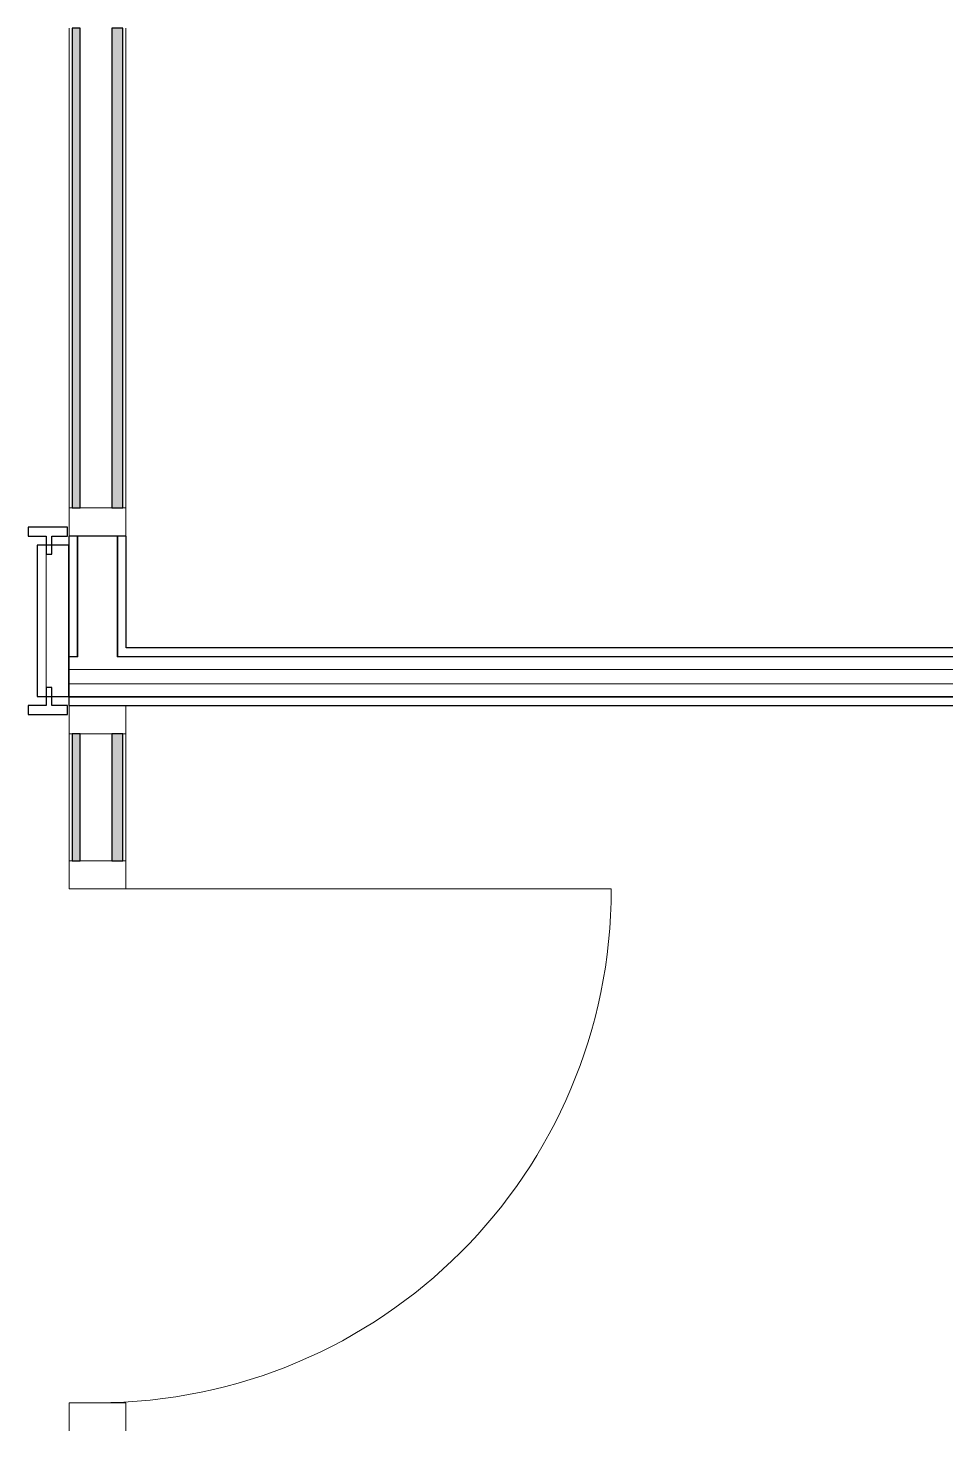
# Model space of a CAD drawing. Header units: millimetres. Extents: x 90978 to 295199, y -4084 to 97293.
# Drawn here: x 163028 to 164654, y 17569 to 20052 of the extents above; entities that cross this region are included whole.
import ezdxf

# ---------------------------------------------------------------- set-up
doc = ezdxf.new("R2010")
doc.units = ezdxf.units.MM
doc.header["$MEASUREMENT"] = 0
for name, color, linetype, lineweight in [('CSM-STL-XX-ZZ-M3-A-XXXX-00001_detached _19_04_21__rvt-1-Level 0$0$A-DOOR', 4, 'CONTINUOUS', 9), ('CSM-STL-XX-ZZ-M3-A-XXXX-00001_detached _19_04_21__rvt-1-Level 0$0$A-GLAZ-CURT', 7, 'CONTINUOUS', 9), ('CSM-STL-XX-ZZ-M3-A-XXXX-00001_detached _19_04_21__rvt-1-Level 0$0$A-GLAZ-CWMG', 7, 'CONTINUOUS', 9), ('CSM-STL-XX-ZZ-M3-A-XXXX-00001_detached _19_04_21__rvt-1-Level 0$0$A-WALL', 7, 'CONTINUOUS', 9), ('CSM-STL-XX-ZZ-M3-A-XXXX-00001_detached _19_04_21__rvt-1-Level 0$0$I-WALL', 7, 'CONTINUOUS', 9)]:
    doc.layers.add(name, color=color, linetype=linetype, lineweight=lineweight)

msp = doc.modelspace()

# ---------------------------------------------------------------- hatches: boundary and pattern name
at = {"layer": 'CSM-STL-XX-ZZ-M3-A-XXXX-00001_detached _19_04_21__rvt-1-Level 0$0$A-GLAZ-CURT'}
h = msp.add_hatch(color=256, dxfattribs=at)
h.paths.add_polyline_path([(163196.3, 19202.2), (163196.3, 20052.2), (163176.8, 20052.2), (163176.8, 19202.2)], flags=0)
h.paths.add_polyline_path([(163106.3, 19202.2), (163120.8, 19202.2), (163120.8, 20052.2), (163106.3, 20052.2), (163106.3, 19312.5)], flags=0)
h = msp.add_hatch(color=256, dxfattribs=at)
h.paths.add_polyline_path([(163120.8, 18577.2), (163120.8, 18802.2), (163106.3, 18802.2), (163106.3, 18577.2)], flags=0)
h.paths.add_polyline_path([(163196.3, 18577.2), (163196.3, 18802.2), (163176.8, 18802.2), (163176.8, 18577.2)], flags=0)

# ---------------------------------------------------------------- linework, layer by layer
at = {"layer": 'CSM-STL-XX-ZZ-M3-A-XXXX-00001_detached _19_04_21__rvt-1-Level 0$0$A-DOOR', "lineweight": 20}
msp.add_line((163151.3, 18527.2), (164061.3, 18527.2), dxfattribs=at)
at = {"layer": 'CSM-STL-XX-ZZ-M3-A-XXXX-00001_detached _19_04_21__rvt-1-Level 0$0$A-DOOR'}
msp.add_arc((163151.3, 18527.2), 910, 270, 0, dxfattribs=at)
at = {"layer": 'CSM-STL-XX-ZZ-M3-A-XXXX-00001_detached _19_04_21__rvt-1-Level 0$0$A-GLAZ-CURT', "lineweight": 30}
for p, q in [((163106.3, 20052.2), (163106.3, 19202.2)), ((163120.8, 20052.2), (163106.3, 20052.2)), ((163120.8, 19202.2), (163120.8, 20052.2)), ((163176.8, 20052.2), (163176.8, 19202.2)), ((163196.3, 20052.2), (163176.8, 20052.2)), ((163196.3, 19202.2), (163196.3, 20052.2)), ((163106.3, 19202.2), (163120.8, 19202.2)), ((163176.8, 19202.2), (163196.3, 19202.2)), ((163106.3, 18802.2), (163106.3, 18577.2)), ((163120.8, 18802.2), (163106.3, 18802.2)), ((163120.8, 18577.2), (163120.8, 18802.2)), ((163176.8, 18802.2), (163176.8, 18577.2)), ((163196.3, 18802.2), (163176.8, 18802.2)), ((163196.3, 18577.2), (163196.3, 18802.2)), ((163106.3, 18577.2), (163120.8, 18577.2)), ((163176.8, 18577.2), (163196.3, 18577.2))]:
    msp.add_line(p, q, dxfattribs=at)
at = {"layer": 'CSM-STL-XX-ZZ-M3-A-XXXX-00001_detached _19_04_21__rvt-1-Level 0$0$A-GLAZ-CWMG'}
for p, q in [((163101.3, 20052.2), (163101.3, 19202.2)), ((163201.3, 20052.2), (163201.3, 19202.2)), ((163101.3, 18802.2), (163101.3, 18577.2)), ((163201.3, 18802.2), (163201.3, 18577.2))]:
    msp.add_line(p, q, dxfattribs=at)
at = {"layer": 'CSM-STL-XX-ZZ-M3-A-XXXX-00001_detached _19_04_21__rvt-1-Level 0$0$A-GLAZ-CWMG', "lineweight": 20}
for p, q in [((163201.3, 19202.2), (163101.3, 19202.2)), ((163101.3, 19202.2), (163101.3, 19152.2)), ((163201.3, 19152.2), (163201.3, 19202.2)), ((163101.3, 19152.2), (163201.3, 19152.2))]:
    msp.add_line(p, q, dxfattribs=at)
at = {"layer": 'CSM-STL-XX-ZZ-M3-A-XXXX-00001_detached _19_04_21__rvt-1-Level 0$0$A-GLAZ-CWMG', "lineweight": 20, "extrusion": (0, 0, -1)}
for p, q in [((163201.3, 18852.2), (163101.3, 18852.2)), ((163101.3, 18852.2), (163101.3, 18802.2)), ((163201.3, 18802.2), (163201.3, 18852.2)), ((163101.3, 18802.2), (163201.3, 18802.2)), ((163201.3, 18577.2), (163101.3, 18577.2)), ((163101.3, 18577.2), (163101.3, 18527.2)), ((163201.3, 18527.2), (163201.3, 18577.2)), ((163101.3, 18527.2), (163201.3, 18527.2)), ((163201.3, 17617.2), (163101.3, 17617.2)), ((163101.3, 17617.2), (163101.3, 17567.2)), ((163201.3, 17567.2), (163201.3, 17617.2))]:
    msp.add_line(p, q, dxfattribs=at)
at = {"layer": 'CSM-STL-XX-ZZ-M3-A-XXXX-00001_detached _19_04_21__rvt-1-Level 0$0$A-WALL', "lineweight": 30}
for p, q in [((163098.3, 19168.2), (163028.3, 19168.2)), ((163028.3, 19168.2), (163028.3, 19152.2)), ((163028.3, 19152.2), (163060.3, 19152.2)), ((163060.3, 19152.2), (163060.3, 19120.2)), ((163070.3, 19120.2), (163070.3, 19152.2)), ((163070.3, 19152.2), (163098.3, 19152.2)), ((163098.3, 19152.2), (163098.3, 19168.2)), ((163060.3, 19120.2), (163070.3, 19120.2)), ((163070.3, 18884.2), (163060.3, 18884.2)), ((163060.3, 18884.2), (163060.3, 18852.2)), ((163070.3, 18852.2), (163070.3, 18884.2)), ((163060.3, 18852.2), (163028.3, 18852.2)), ((163028.3, 18852.2), (163028.3, 18836.2)), ((163098.3, 18852.2), (163070.3, 18852.2)), ((163098.3, 18836.2), (163098.3, 18852.2)), ((163028.3, 18836.2), (163098.3, 18836.2))]:
    msp.add_line(p, q, dxfattribs=at)
at = {"layer": 'CSM-STL-XX-ZZ-M3-A-XXXX-00001_detached _19_04_21__rvt-1-Level 0$0$A-WALL'}
for p, q in [((163115.3, 19152.2), (163115.3, 18954.2)), ((163116.3, 19152.2), (163116.3, 18954.2)), ((163186.3, 19152.2), (163186.3, 18954.2)), ((163187.3, 19152.2), (163187.3, 18954.2)), ((163060.3, 18868.2), (163060.3, 19136.2)), ((163115.3, 18954.2), (163115.3, 18939.2)), ((163116.3, 18954.2), (163116.3, 18939.2)), ((163186.3, 18954.2), (163186.3, 18939.2)), ((163187.3, 18954.2), (163187.3, 18939.2)), ((163115.3, 18939.2), (163100.3, 18939.2)), ((163116.3, 18938.2), (163100.3, 18938.2)), ((163116.3, 18939.2), (163116.3, 18938.2)), ((163186.3, 18939.2), (163186.3, 18938.2)), ((168258.8, 18938.2), (163186.3, 18938.2)), ((168258.8, 18939.2), (163187.3, 18939.2)), ((168258.8, 18915.7), (163100.3, 18915.7)), ((168258.8, 18890.7), (163100.3, 18890.7)), ((168258.8, 18868.2), (163100.3, 18868.2)), ((168258.8, 18867.2), (163100.3, 18867.2))]:
    msp.add_line(p, q, dxfattribs=at)
at = {"layer": 'CSM-STL-XX-ZZ-M3-A-XXXX-00001_detached _19_04_21__rvt-1-Level 0$0$I-WALL', "lineweight": 30}
for p, q in [((163100.3, 19152.2), (163100.3, 18954.2)), ((163202.3, 19152.2), (163100.3, 19152.2)), ((163202.3, 18954.2), (163202.3, 19152.2)), ((163044.3, 19136.2), (163044.3, 18868.2)), ((163100.3, 19136.2), (163044.3, 19136.2)), ((163100.3, 18868.2), (163100.3, 19136.2)), ((163100.3, 18954.2), (163100.3, 18852.2)), ((168258.8, 18954.2), (163202.3, 18954.2)), ((163044.3, 18868.2), (163100.3, 18868.2)), ((163100.3, 18852.2), (168258.8, 18852.2))]:
    msp.add_line(p, q, dxfattribs=at)

doc.saveas('drawing.dxf')
